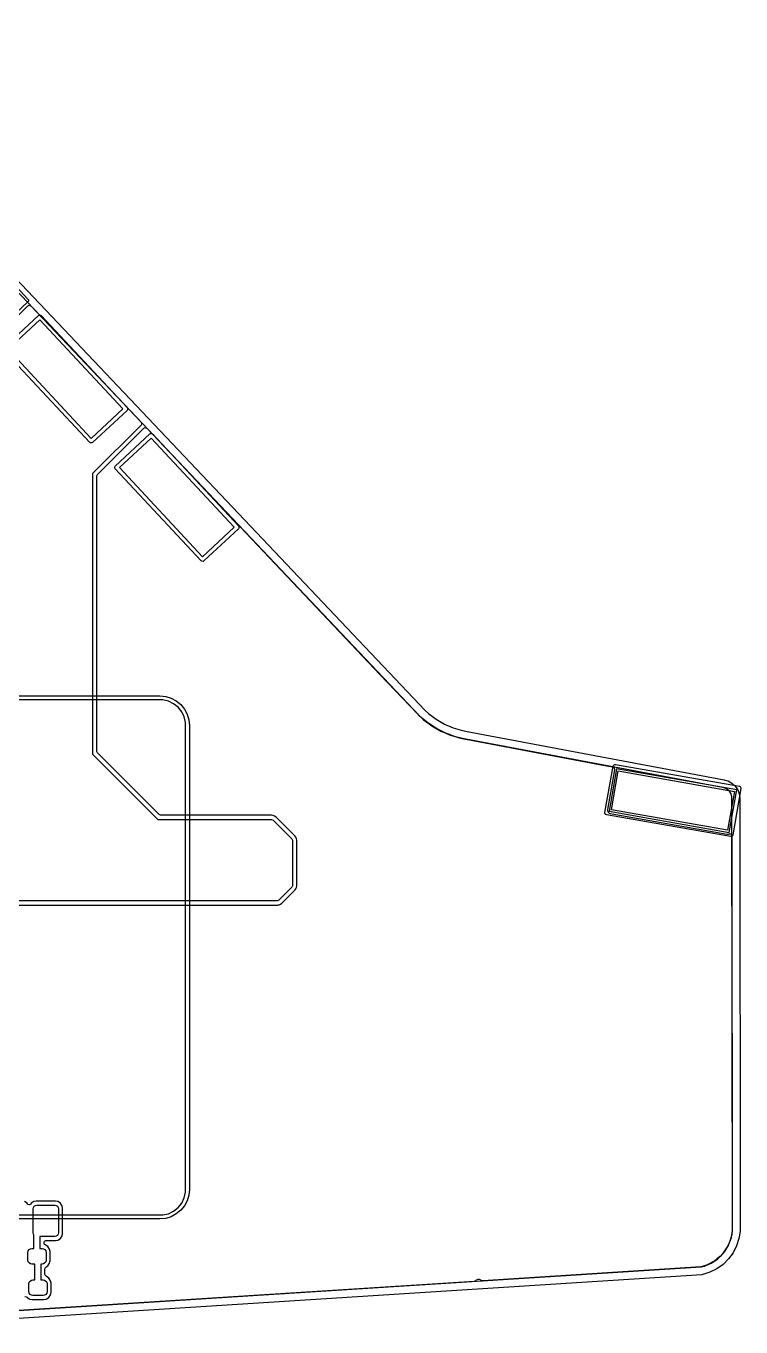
# Model space of a CAD drawing. Extents: x 92.1 to 184.9, y -117.4 to -66.6.
# Drawn here: x 166.7 to 184.87, y -115.8 to -82.71 of the extents above; entities that cross this region are included whole.
import ezdxf

# ---------------------------------------------------------------- set-up
doc = ezdxf.new("R2010")
doc.units = 0
doc.layers.add('BLACK', color=7, linetype='CONTINUOUS')

msp = doc.modelspace()

# ---------------------------------------------------------------- linework, layer by layer
at = {"layer": 'BLACK', "linetype": 'CONTINUOUS'}
for p, q in [((160.348378, -82.711216), (176.840362, -100.118868)), ((176.697406, -100.258776), (160.196334, -82.841532)), ((164.564183, -87.316535), (166.746577, -89.656867)), ((166.746577, -89.656867), (166.756843, -89.673456)), ((165.294644, -91.275355), (166.742967, -89.827032)), ((166.74411, -89.727535), (165.866485, -90.545933)), ((166.742967, -89.827032), (166.778319, -89.812389)), ((166.755508, -89.711702), (166.74411, -89.727535)), ((166.756843, -89.673457), (166.755508, -89.711702)), ((166.756843, -89.673456), (166.756842, -89.673456)), ((166.756842, -89.673456), (166.756843, -89.673457)), ((166.778319, -89.812389), (166.813674, -89.827034)), ((166.813674, -89.827034), (166.814616, -89.828001)), ((166.814616, -89.828001), (169.620998, -92.790199)), ((166.13589, -90.892465), (167.013515, -90.074068)), ((167.045147, -90.181302), (166.240658, -90.9315)), ((167.013515, -90.074068), (167.0301, -90.063803)), ((167.0301, -90.063803), (167.030104, -90.063801)), ((167.030104, -90.063801), (167.06835, -90.065137)), ((169.159342, -92.448499), (167.045147, -90.181302)), ((167.06835, -90.065137), (167.084183, -90.076535)), ((167.084183, -90.076535), (169.266577, -92.416867)), ((168.315817, -93.303465), (166.133422, -90.963133)), ((166.240658, -90.9315), (168.354852, -93.198697)), ((168.354852, -93.198697), (169.159342, -92.448499)), ((169.26411, -92.487535), (168.386485, -93.305933)), ((169.275508, -92.471702), (169.26411, -92.487535)), ((169.266577, -92.416867), (169.276843, -92.433456)), ((169.276843, -92.433457), (169.275508, -92.471702)), ((169.276843, -92.433456), (169.276842, -92.433456)), ((169.276842, -92.433456), (169.276843, -92.433457)), ((169.620056, -92.859942), (168.39, -94.089998)), ((169.098867, -93.533159), (169.692107, -92.939918)), ((169.634683, -92.825937), (169.620056, -92.859942)), ((169.620998, -92.790199), (169.634683, -92.825937)), ((169.692107, -92.939918), (169.727461, -92.925274)), ((169.727461, -92.925274), (169.762816, -92.939919)), ((169.762816, -92.939919), (169.763758, -92.940886)), ((169.763758, -92.940886), (175.702259, -99.209104)), ((168.33165, -93.314863), (168.315817, -93.303465)), ((168.96589, -93.902465), (169.843515, -93.084068)), ((169.875147, -93.191302), (169.070658, -93.9415)), ((169.843515, -93.084068), (169.8601, -93.073803)), ((169.8601, -93.073803), (169.860104, -93.073801)), ((169.860104, -93.073801), (169.89835, -93.075137)), ((171.989342, -95.458499), (169.875147, -93.191302)), ((169.89835, -93.075137), (169.914183, -93.086535)), ((169.914183, -93.086535), (172.096577, -95.426867)), ((168.369895, -93.316199), (168.33165, -93.314863)), ((168.386485, -93.305933), (168.369895, -93.316199)), ((168.512145, -94.119881), (169.098867, -93.533159)), ((168.953156, -93.956544), (168.954492, -93.918298)), ((168.963422, -93.973133), (168.953156, -93.956544)), ((168.954492, -93.918298), (168.96589, -93.902465)), ((169.070658, -93.9415), (171.184852, -96.208697)), ((168.39, -94.089998), (168.39, -101.230001)), ((168.4975, -94.155236), (168.512145, -94.119881)), ((168.4975, -101.164763), (168.4975, -94.155236)), ((171.145817, -96.313465), (168.963422, -93.973133)), ((171.184852, -96.208697), (171.989342, -95.458499)), ((172.09411, -95.497535), (171.216485, -96.315933)), ((172.105508, -95.481702), (172.09411, -95.497535)), ((172.096577, -95.426867), (172.106843, -95.443456)), ((172.106843, -95.443457), (172.105508, -95.481702)), ((172.106843, -95.443456), (172.106842, -95.443456)), ((172.106842, -95.443456), (172.106843, -95.443457)), ((171.16165, -96.324863), (171.145817, -96.313465)), ((171.199895, -96.326199), (171.16165, -96.324863)), ((171.216485, -96.315933), (171.199895, -96.326199)), ((175.702259, -99.209104), (176.6434, -100.202499)), ((154.4, -99.75), (170.1, -99.75)), ((170.1, -99.85), (154.4, -99.85)), ((170.1, -99.75), (170.246318, -99.764411)), ((170.173237, -99.85), (170.1, -99.85)), ((170.31604, -99.882594), (170.173237, -99.85)), ((170.246318, -99.764411), (170.387013, -99.80709)), ((170.448009, -99.946147), (170.31604, -99.882594)), ((170.387013, -99.80709), (170.516678, -99.876398)), ((170.516678, -99.876398), (170.63033, -99.96967)), ((170.562528, -100.037472), (170.448009, -99.946147)), ((170.653853, -100.151991), (170.562528, -100.037472)), ((170.63033, -99.96967), (170.723602, -100.083322)), ((170.717406, -100.28396), (170.653853, -100.151991)), ((170.723602, -100.083322), (170.79291, -100.212987)), ((170.79291, -100.212987), (170.835589, -100.353682)), ((176.6434, -100.202499), (176.674353, -100.23517)), ((176.674353, -100.23517), (176.680374, -100.242928)), ((176.680374, -100.242928), (176.68193, -100.245401)), ((176.68193, -100.245401), (176.698105, -100.260393)), ((176.840362, -100.118868), (176.926967, -100.199194)), ((176.926967, -100.199194), (177.12255, -100.342975)), ((170.75, -100.426763), (170.717406, -100.28396)), ((170.75, -100.5), (170.75, -100.426763)), ((170.75, -112.3), (170.75, -100.5)), ((170.835589, -100.353682), (170.85, -100.5)), ((170.85, -100.5), (170.85, -112.3)), ((176.701244, -100.262103), (176.697406, -100.258776)), ((176.698105, -100.260393), (176.698114, -100.260402)), ((176.698114, -100.260402), (176.699301, -100.261503)), ((176.699301, -100.261503), (176.710792, -100.273632)), ((176.702024, -100.263343), (176.701244, -100.262103)), ((176.906322, -100.432191), (176.702024, -100.263342)), ((176.702024, -100.263342), (176.702024, -100.263343)), ((176.710792, -100.273632), (176.713851, -100.274996)), ((176.713851, -100.274996), (176.719921, -100.280625)), ((176.719921, -100.280625), (176.719928, -100.28063)), ((176.719928, -100.28063), (176.799028, -100.353996)), ((176.799028, -100.353996), (176.945978, -100.462025)), ((177.128431, -100.576812), (176.906322, -100.432191)), ((176.945978, -100.462025), (177.012968, -100.511272)), ((177.012968, -100.511272), (177.243345, -100.643301)), ((177.12255, -100.342975), (177.333161, -100.463677)), ((177.365492, -100.695342), (177.128431, -100.576812)), ((177.333161, -100.463677), (177.55609, -100.559745)), ((177.55609, -100.559745), (177.788465, -100.629943)), ((177.243345, -100.643301), (177.243346, -100.643301)), ((177.243346, -100.643301), (177.243348, -100.643303)), ((177.243348, -100.643303), (177.364073, -100.695328)), ((177.364073, -100.695328), (177.479569, -100.7451)), ((177.614454, -100.786257), (177.365492, -100.695342)), ((177.479569, -100.7451), (177.487202, -100.748389)), ((177.487202, -100.748389), (177.741389, -100.825175)), ((177.87078, -100.848064), (177.614454, -100.786257)), ((177.741389, -100.825175), (177.871466, -100.848777)), ((177.788465, -100.629943), (177.907889, -100.651612)), ((177.871489, -100.848272), (177.87078, -100.848064)), ((177.871466, -100.848777), (177.871657, -100.848812)), ((184.40149, -102.078272), (177.871489, -100.848272)), ((177.871657, -100.848812), (181.451585, -101.523132)), ((177.907889, -100.651612), (177.907889, -100.651613)), ((177.907889, -100.651613), (177.908045, -100.651686)), ((177.908045, -100.651686), (177.908511, -100.651728)), ((177.908511, -100.651728), (184.438511, -101.881728)), ((168.39, -101.230001), (170.049998, -102.889999)), ((168.512145, -101.200118), (168.4975, -101.164763)), ((170.079882, -102.767855), (168.512145, -101.200118)), ((181.410879, -102.714366), (181.619257, -101.532595)), ((181.451585, -101.523132), (181.616184, -101.554136)), ((181.616184, -101.554136), (181.648218, -101.575072)), ((181.619257, -101.532595), (181.626327, -101.514413)), ((181.626327, -101.514413), (181.657675, -101.492463)), ((181.648218, -101.575072), (181.656065, -101.612527)), ((181.657675, -101.492463), (181.677179, -101.492038)), ((181.677179, -101.492038), (184.828563, -102.047712)), ((181.65042, -101.629391), (181.473269, -102.63407)), ((181.709054, -101.5992), (181.518041, -102.68249)), ((181.575964, -102.641932), (181.749612, -101.657124)), ((181.650424, -101.62938), (181.65042, -101.629391)), ((181.65353, -101.621393), (181.650424, -101.62938)), ((181.656065, -101.612527), (181.65353, -101.621393)), ((184.761958, -102.137509), (181.709054, -101.5992)), ((181.749612, -101.657124), (184.704036, -102.178068)), ((184.438511, -101.881728), (184.457327, -101.887227)), ((184.457327, -101.887227), (184.457644, -101.887434)), ((184.457644, -101.887434), (184.543252, -101.911715)), ((184.403442, -102.078444), (184.40149, -102.078272)), ((184.404059, -102.078721), (184.403442, -102.078444)), ((184.404059, -102.078722), (184.404059, -102.078721)), ((184.442949, -102.085117), (184.404059, -102.078722)), ((184.514297, -102.118631), (184.442949, -102.085117)), ((184.573653, -102.1705), (184.514297, -102.118631)), ((184.704036, -102.178068), (184.530388, -103.162876)), ((184.543252, -101.911715), (184.640661, -101.96606)), ((184.570945, -103.220799), (184.761958, -102.137509)), ((184.616428, -102.236711), (184.573653, -102.1705)), ((184.639311, -102.312143), (184.616428, -102.236711)), ((184.640661, -101.96606), (184.722924, -102.041391)), ((184.869121, -102.105634), (184.660743, -103.287404)), ((184.722924, -102.041391), (184.785614, -102.13365)), ((184.785614, -102.13365), (184.825356, -102.237874)), ((184.825356, -102.237874), (184.837411, -102.328838)), ((184.828563, -102.047712), (184.846746, -102.054782)), ((184.846746, -102.054782), (184.868696, -102.08613)), ((184.868696, -102.08613), (184.869121, -102.105634)), ((184.640006, -102.35002), (184.639311, -102.312143)), ((184.64, -102.350091), (184.640006, -102.35002)), ((184.649996, -113.346012), (184.64, -102.350091)), ((184.837411, -102.328838), (184.838061, -102.330402)), ((184.838061, -102.330402), (184.839386, -102.34374)), ((184.839386, -102.34374), (184.840011, -102.34845)), ((184.839988, -102.34845), (184.839892, -102.348829)), ((184.839892, -102.348829), (184.84, -102.349909)), ((184.840011, -102.34845), (184.839988, -102.34845)), ((184.84, -102.349909), (184.85, -113.34991)), ((170.049998, -102.889999), (170.05, -102.89)), ((170.05, -102.89), (172.93929, -102.89)), ((170.115237, -102.7825), (170.079882, -102.767855)), ((172.93929, -102.7825), (170.115237, -102.7825)), ((172.939296, -102.7825), (172.93929, -102.7825)), ((172.93929, -102.89), (172.974645, -102.904645)), ((172.980427, -102.790682), (172.939296, -102.7825)), ((172.980428, -102.790682), (172.980427, -102.790682)), ((172.98043, -102.790683), (172.980428, -102.790682)), ((172.994046, -102.796323), (172.98043, -102.790683)), ((173.015788, -102.805329), (172.994046, -102.796323)), ((173.050659, -102.828631), (173.015788, -102.805329)), ((173.050665, -102.828636), (173.050659, -102.828631)), ((173.531364, -103.309335), (173.050665, -102.828636)), ((181.411304, -102.73387), (181.410879, -102.714366)), ((181.433254, -102.765218), (181.411304, -102.73387)), ((181.451437, -102.772288), (181.433254, -102.765218)), ((184.60282, -103.327962), (181.451437, -102.772288)), ((181.473269, -102.63407), (181.473269, -102.634075)), ((181.473269, -102.634075), (181.473932, -102.66455)), ((181.473932, -102.66455), (181.473933, -102.664552)), ((181.473933, -102.664552), (181.490355, -102.701873)), ((181.490355, -102.701873), (181.490356, -102.701874)), ((181.490356, -102.701874), (181.490357, -102.701875)), ((181.490357, -102.701875), (181.519813, -102.730073)), ((181.518041, -102.68249), (184.570945, -103.220799)), ((181.519813, -102.730073), (181.548224, -102.741121)), ((181.548224, -102.741121), (181.548228, -102.741121)), ((181.548228, -102.741121), (181.548232, -102.741123)), ((181.548232, -102.741123), (184.522528, -103.265571)), ((184.530388, -103.162876), (181.575964, -102.641932)), ((172.974645, -102.904645), (173.455355, -103.385355)), ((173.455355, -103.385355), (173.47, -103.42071)), ((173.47, -103.42071), (173.47, -104.57929)), ((173.531368, -103.30934), (173.531364, -103.309335)), ((173.55467, -103.344211), (173.531368, -103.30934)), ((173.554671, -103.344213), (173.55467, -103.344211)), ((173.554672, -103.344215), (173.554671, -103.344213)), ((173.569317, -103.37957), (173.554672, -103.344215)), ((173.5775, -103.42071), (173.569317, -103.37957)), ((173.5775, -104.57929), (173.5775, -103.42071)), ((184.522528, -103.265571), (184.522528, -103.26557)), ((184.522528, -103.26557), (184.522529, -103.265571)), ((184.522529, -103.265571), (184.553007, -103.264907)), ((184.553007, -103.264907), (184.570229, -103.257328)), ((184.570229, -103.257328), (184.608487, -103.256493)), ((184.622325, -103.327537), (184.60282, -103.327962)), ((184.608487, -103.256493), (184.636131, -103.282956)), ((184.653673, -103.305587), (184.622325, -103.327537)), ((184.636131, -103.282956), (184.640366, -103.303049)), ((184.640366, -103.303049), (184.64949, -113.339578)), ((184.660743, -103.287404), (184.653673, -103.305587)), ((173.455355, -104.614645), (173.124645, -104.945355)), ((173.200665, -105.021364), (173.531364, -104.690665)), ((173.47, -104.57929), (173.455355, -104.614645)), ((173.531364, -104.690665), (173.531366, -104.690662)), ((173.531366, -104.690662), (173.531369, -104.690659)), ((173.531369, -104.690659), (173.554672, -104.655785)), ((173.554672, -104.655785), (173.569317, -104.62043)), ((173.569317, -104.62043), (173.5775, -104.57929)), ((173.08929, -104.96), (165.37071, -104.96)), ((165.370711, -105.0675), (173.089289, -105.0675)), ((173.089289, -105.0675), (173.08929, -105.0675)), ((173.124645, -104.945355), (173.08929, -104.96)), ((173.08929, -105.0675), (173.089292, -105.067499)), ((173.089292, -105.067499), (173.089296, -105.067499)), ((173.089296, -105.067499), (173.10579, -105.064218)), ((173.10579, -105.064218), (173.13043, -105.059317)), ((173.13043, -105.059317), (173.165785, -105.044672)), ((173.165785, -105.044672), (173.200659, -105.021369)), ((173.200659, -105.021369), (173.200662, -105.021366)), ((173.200662, -105.021366), (173.200665, -105.021364)), ((170.717406, -112.51604), (170.75, -112.373237)), ((170.75, -112.373237), (170.75, -112.3)), ((170.835589, -112.446318), (170.79291, -112.587013)), ((170.85, -112.3), (170.835589, -112.446318)), ((166.721692, -112.653307), (166.655535, -112.609103)), ((166.733426, -112.670869), (166.721692, -112.653307)), ((166.747222, -112.684665), (166.733426, -112.670869)), ((166.784755, -112.69213), (166.747222, -112.684665)), ((166.816574, -112.670869), (166.784755, -112.69213)), ((166.828307, -112.653307), (166.816574, -112.670869)), ((166.894464, -112.609103), (166.828307, -112.653307)), ((166.875, -112.7975), (166.882422, -112.760188)), ((166.875, -113.4025), (166.875, -112.7975)), ((166.882422, -112.760188), (166.903557, -112.728557)), ((166.894468, -112.609102), (166.894464, -112.609103)), ((166.952797, -112.5975), (166.894468, -112.609102)), ((166.903557, -112.728557), (166.935188, -112.707422)), ((166.935188, -112.707422), (166.9725, -112.7)), ((166.952802, -112.5975), (166.952797, -112.5975)), ((167.447198, -112.5975), (166.952802, -112.5975)), ((166.9725, -112.7), (167.4275, -112.7)), ((167.4275, -112.7), (167.464812, -112.707422)), ((167.447202, -112.5975), (167.447198, -112.5975)), ((167.505531, -112.609102), (167.447202, -112.5975)), ((167.464812, -112.707422), (167.496443, -112.728557)), ((167.496443, -112.728557), (167.517578, -112.760188)), ((167.505535, -112.609103), (167.505531, -112.609102)), ((167.571692, -112.653307), (167.505535, -112.609103)), ((167.517578, -112.760188), (167.525, -112.7975)), ((167.525, -112.7975), (167.525, -113.4025)), ((167.583426, -112.670869), (167.571692, -112.653307)), ((167.615896, -112.719464), (167.583426, -112.670869)), ((167.6275, -112.777802), (167.615896, -112.719464)), ((167.6275, -113.422198), (167.6275, -112.777802)), ((170.448009, -112.853853), (170.562528, -112.762528)), ((170.562528, -112.762528), (170.653853, -112.648009)), ((170.723602, -112.716678), (170.63033, -112.83033)), ((170.653853, -112.648009), (170.717406, -112.51604)), ((170.79291, -112.587013), (170.723602, -112.716678)), ((154.4, -112.95), (170.1, -112.95)), ((170.1, -113.05), (154.4, -113.05)), ((170.1, -112.95), (170.173237, -112.95)), ((170.246318, -113.035589), (170.1, -113.05)), ((170.173237, -112.95), (170.31604, -112.917406)), ((170.387013, -112.99291), (170.246318, -113.035589)), ((170.31604, -112.917406), (170.448009, -112.853853)), ((170.516678, -112.923602), (170.387013, -112.99291)), ((170.63033, -112.83033), (170.516678, -112.923602)), ((166.882422, -113.439812), (166.875, -113.4025)), ((166.8988, -113.464323), (166.882422, -113.439812)), ((166.8988, -113.8), (166.8988, -113.464323)), ((167.496443, -113.471443), (167.464812, -113.492578)), ((167.517578, -113.439812), (167.496443, -113.471443)), ((167.525, -113.4025), (167.517578, -113.439812)), ((167.571692, -113.546692), (167.615896, -113.480536)), ((167.615896, -113.480536), (167.6275, -113.422198)), ((184.59424, -113.617841), (184.642749, -113.435869)), ((184.648767, -113.348094), (184.618824, -113.522277)), ((184.642749, -113.435869), (184.649996, -113.346012)), ((184.64949, -113.339578), (184.648767, -113.348094)), ((184.847689, -113.370406), (184.818697, -113.551257)), ((184.848097, -113.36942), (184.847689, -113.370406)), ((184.848484, -113.365445), (184.848097, -113.36942)), ((184.84968, -113.357989), (184.848484, -113.365445)), ((184.85, -113.34991), (184.849374, -113.356325)), ((184.849374, -113.356325), (184.84968, -113.357989)), ((166.774289, -113.829289), (166.806732, -113.807612)), ((166.806732, -113.807612), (166.845, -113.8)), ((166.845, -113.8), (166.8988, -113.8)), ((167.4275, -113.5), (167.0512, -113.5)), ((167.0512, -113.5), (167.0512, -113.8)), ((167.0512, -113.8), (167.105, -113.8)), ((167.105, -113.8), (167.143268, -113.807612)), ((167.143268, -113.807612), (167.175711, -113.829289)), ((167.1537, -113.6525), (167.168345, -113.617145)), ((167.1537, -113.663284), (167.1537, -113.6525)), ((167.157503, -113.68241), (167.1537, -113.663284)), ((167.164537, -113.689447), (167.157503, -113.68241)), ((167.168345, -113.698639), (167.164537, -113.689447)), ((167.168345, -113.617145), (167.2037, -113.6025)), ((167.177528, -113.702443), (167.168345, -113.698639)), ((167.18059, -113.705505), (167.177528, -113.702443)), ((167.179917, -113.706513), (167.18059, -113.705505)), ((167.184011, -113.709248), (167.179917, -113.706513)), ((167.184012, -113.709249), (167.184011, -113.709248)), ((167.250994, -113.754006), (167.184012, -113.709249)), ((167.2037, -113.6025), (167.447192, -113.6025)), ((167.295751, -113.820988), (167.250994, -113.754006)), ((167.464812, -113.492578), (167.4275, -113.5)), ((167.447192, -113.6025), (167.447198, -113.6025)), ((167.447198, -113.6025), (167.505536, -113.590896)), ((167.505536, -113.590896), (167.571692, -113.546692)), ((184.404178, -113.941245), (184.513846, -113.788145)), ((184.551341, -113.7067), (184.460935, -113.860533)), ((184.513846, -113.788145), (184.59424, -113.617841)), ((184.555189, -113.698548), (184.551341, -113.7067)), ((184.616502, -113.530988), (184.555189, -113.698548)), ((184.618824, -113.522277), (184.616502, -113.530988)), ((184.757695, -113.737244), (184.668195, -113.911319)), ((184.818697, -113.551257), (184.757695, -113.737244)), ((166.745, -113.9), (166.752612, -113.861732)), ((166.745, -114.1), (166.745, -113.9)), ((166.752612, -114.138268), (166.745, -114.1)), ((166.752612, -113.861732), (166.774289, -113.829289)), ((166.774289, -114.170711), (166.752612, -114.138268)), ((167.175711, -113.829289), (167.197388, -113.861732)), ((167.197388, -114.138268), (167.175711, -114.170711)), ((167.197388, -113.861732), (167.205, -113.9)), ((167.205, -114.1), (167.197388, -114.138268)), ((167.205, -113.9), (167.205, -114.1)), ((167.295751, -113.820991), (167.295751, -113.820988)), ((167.295752, -113.820992), (167.295751, -113.820991)), ((167.295751, -114.179012), (167.303035, -114.142392)), ((167.307499, -113.880047), (167.295752, -113.820992)), ((167.303035, -114.142392), (167.307499, -114.119952)), ((167.3075, -113.880056), (167.307499, -113.880047)), ((167.307499, -114.119952), (167.3075, -114.119943)), ((167.3075, -114.119943), (167.3075, -113.880056)), ((184.186231, -114.126192), (184.029469, -114.211396)), ((184.112118, -114.176649), (184.268802, -114.072165)), ((184.193731, -114.121191), (184.186231, -114.126192)), ((184.332653, -114.009219), (184.193731, -114.121191)), ((184.268802, -114.072165), (184.404178, -113.941245)), ((184.339133, -114.002952), (184.332653, -114.009219)), ((184.455685, -113.867861), (184.339133, -114.002952)), ((184.552424, -114.069147), (184.413266, -114.206797)), ((184.460935, -113.860533), (184.455685, -113.867861)), ((184.668195, -113.911319), (184.552424, -114.069147)), ((163.116802, -115.59857), (183.855288, -114.270736)), ((183.87639, -114.469796), (163.12639, -115.798367)), ((166.806732, -114.192388), (166.774289, -114.170711)), ((166.845, -114.2), (166.806732, -114.192388)), ((166.9238, -114.2), (166.845, -114.2)), ((166.9238, -114.6), (166.9238, -114.2)), ((167.105, -114.2), (167.0762, -114.2)), ((167.0762, -114.2), (167.0762, -114.6)), ((167.143268, -114.192388), (167.105, -114.2)), ((167.175711, -114.170711), (167.143268, -114.192388)), ((167.1787, -114.321025), (167.193345, -114.28567)), ((167.1787, -114.463284), (167.1787, -114.321025)), ((167.182503, -114.48241), (167.1787, -114.463284)), ((167.193345, -114.28567), (167.200917, -114.279454)), ((167.200917, -114.279454), (167.250994, -114.245994)), ((167.250994, -114.245994), (167.295751, -114.179012)), ((183.845982, -114.27083), (178.305831, -114.625553)), ((183.858388, -114.268436), (183.845982, -114.27083)), ((183.855288, -114.270736), (183.93922, -114.251301)), ((184.021193, -114.21497), (183.858388, -114.268436)), ((183.891126, -114.467385), (183.87639, -114.469796)), ((183.89251, -114.467434), (183.891126, -114.467385)), ((183.894149, -114.466891), (183.892505, -114.467411)), ((183.892505, -114.467411), (183.89251, -114.467434)), ((183.895736, -114.466632), (183.894149, -114.466891)), ((183.897115, -114.465954), (183.895736, -114.466632)), ((184.079146, -114.408439), (183.897115, -114.465954)), ((183.93922, -114.251301), (184.112118, -114.176649)), ((184.029469, -114.211396), (184.021193, -114.21497)), ((184.254186, -114.320841), (184.079146, -114.408439)), ((184.413266, -114.206797), (184.254186, -114.320841)), ((178.086514, -114.639595), (163.118391, -115.597967)), ((166.77, -114.7), (166.777612, -114.661732)), ((166.77, -114.9), (166.77, -114.7)), ((166.777612, -114.661732), (166.799289, -114.629289)), ((166.799289, -114.629289), (166.831732, -114.607612)), ((166.831732, -114.607612), (166.87, -114.6)), ((166.87, -114.6), (166.9238, -114.6)), ((167.0762, -114.6), (167.13, -114.6)), ((167.13, -114.6), (167.168268, -114.607612)), ((167.168268, -114.607612), (167.200711, -114.629289)), ((167.20559, -114.505505), (167.182503, -114.48241)), ((167.200711, -114.629289), (167.222388, -114.661732)), ((167.204917, -114.506513), (167.20559, -114.505505)), ((167.209011, -114.509248), (167.204917, -114.506513)), ((167.209012, -114.509249), (167.209011, -114.509248)), ((167.275994, -114.554006), (167.209012, -114.509249)), ((167.222388, -114.661732), (167.23, -114.7)), ((167.23, -114.7), (167.23, -114.9)), ((167.320751, -114.620988), (167.275994, -114.554006)), ((167.320751, -114.620991), (167.320751, -114.620988)), ((167.320752, -114.620992), (167.320751, -114.620991)), ((167.332499, -114.680047), (167.320752, -114.620992)), ((167.3325, -114.680056), (167.332499, -114.680047)), ((167.3325, -114.919943), (167.3325, -114.680056)), ((178.118674, -114.625053), (178.086514, -114.639595)), ((178.137405, -114.606322), (178.118674, -114.625053)), ((178.137408, -114.60632), (178.137405, -114.606322)), ((178.178016, -114.5895), (178.137408, -114.60632)), ((178.178019, -114.5895), (178.178016, -114.5895)), ((178.221979, -114.5895), (178.178019, -114.5895)), ((178.221981, -114.5895), (178.221979, -114.5895)), ((178.262589, -114.60632), (178.221981, -114.5895)), ((178.262595, -114.606324), (178.262589, -114.60632)), ((178.267281, -114.61101), (178.262595, -114.606324)), ((178.269612, -114.613197), (178.267281, -114.61101)), ((178.305831, -114.625553), (178.269612, -114.613197)), ((166.670244, -115.021093), (166.707777, -115.028558)), ((166.707777, -115.028558), (166.721574, -115.042355)), ((166.721574, -115.042355), (166.724002, -115.04599)), ((166.724002, -115.04599), (166.724004, -115.045991)), ((166.724004, -115.045991), (166.724006, -115.045994)), ((166.724006, -115.045994), (166.790988, -115.090751)), ((166.777612, -114.938268), (166.77, -114.9)), ((166.799289, -114.970711), (166.777612, -114.938268)), ((166.790988, -115.090751), (166.790991, -115.090751)), ((166.790991, -115.090751), (166.790992, -115.090752)), ((166.790992, -115.090752), (166.850047, -115.102499)), ((166.831732, -114.992388), (166.799289, -114.970711)), ((166.87, -115), (166.831732, -114.992388)), ((166.850047, -115.102499), (166.850054, -115.102499)), ((166.850054, -115.102499), (166.850056, -115.1025)), ((166.850056, -115.1025), (166.850057, -115.1025)), ((166.850057, -115.1025), (167.149943, -115.1025)), ((167.13, -115), (166.87, -115)), ((167.168268, -114.992388), (167.13, -115)), ((167.149943, -115.1025), (167.149944, -115.1025)), ((167.149944, -115.1025), (167.149945, -115.102499)), ((167.149945, -115.102499), (167.149952, -115.102499)), ((167.149952, -115.102499), (167.209007, -115.090752)), ((167.200711, -114.970711), (167.168268, -114.992388)), ((167.222388, -114.938268), (167.200711, -114.970711)), ((167.209007, -115.090752), (167.209007, -115.090751)), ((167.209007, -115.090751), (167.209012, -115.090751)), ((167.209012, -115.090751), (167.275994, -115.045994)), ((167.23, -114.9), (167.222388, -114.938268)), ((167.275994, -115.045994), (167.320751, -114.979012)), ((167.320751, -114.979012), (167.324658, -114.959372)), ((167.324658, -114.959372), (167.332499, -114.919952)), ((167.332499, -114.919952), (167.3325, -114.919943))]:
    msp.add_line(p, q, dxfattribs=at)

doc.saveas('drawing.dxf')
